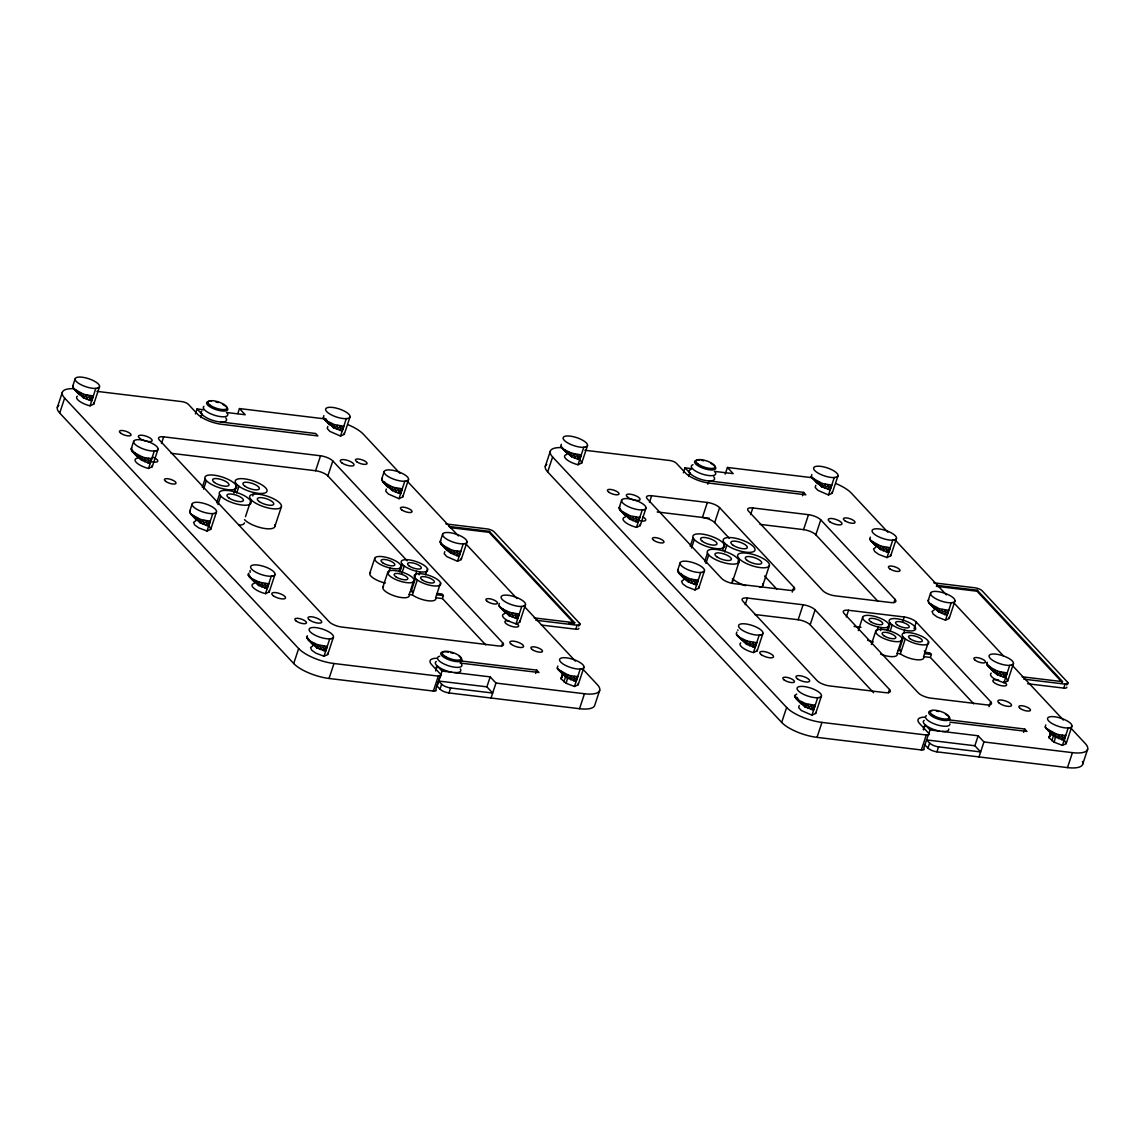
<?xml version="1.0" encoding="UTF-8"?>
<svg xmlns="http://www.w3.org/2000/svg" width="1145" height="1145" viewBox="0 0 1145 1145"><rect width="100%" height="100%" fill="white"/><g stroke="black" fill="none" stroke-linecap="round" stroke-linejoin="round"><path stroke-width="1.5" d="M75.169 378.823L72.693 386.294L73.795 388.885L83.828 394.352L83.456 397.701L89.396 400.206L91.7 400.836L93.346 395.855M133.65 441.426L131.188 448.897L132.29 451.488L142.309 456.955L141.937 460.304L147.877 462.809L150.181 463.439L151.827 458.458M192.145 504.029L189.669 511.5L190.771 514.091L200.79 519.558L200.418 522.907L206.372 525.412L208.662 526.042L210.322 521.061M248.837 573.173L248.293 575.305L250.97 578.182L259.271 582.161L258.899 585.51L267.157 588.644L268.803 583.664M323.878 415.592L323.319 417.739L326.01 420.601L334.311 424.595L333.939 427.929L342.183 431.078L343.829 426.097M307.332 635.776L306.774 637.908L309.451 640.785L317.752 644.764L317.394 648.113L325.638 651.247L327.284 646.267M384.147 471.654L381.671 479.14L382.773 481.73L392.792 487.197L392.42 490.532L398.374 493.051L400.664 493.681L402.31 488.7M442.628 534.257L440.152 541.742L441.254 544.333L451.273 549.8L450.901 553.135L456.855 555.654L459.145 556.284L460.805 551.303M499.32 603.415L498.776 605.548L501.453 608.41L509.754 612.403L509.382 615.738L517.64 618.887L519.286 613.906M561.351 444.26L560.807 446.393L563.483 449.269L571.784 453.248L571.412 456.597L579.656 459.746L581.317 454.751M583.95 667.32L578.182 684.767L574.475 686.47L566.217 683.322L568.249 675.006L558.23 669.539L557.257 668.15L557.815 666.018M621.62 500.322L619.144 507.793L620.246 510.384L630.265 515.851L629.893 519.2L635.847 521.705L638.151 522.349L639.797 517.354M680.101 562.925L677.625 570.396L678.727 572.987L688.76 578.454L688.388 581.803L694.328 584.308L696.632 584.952L698.278 579.957M736.807 632.069L736.249 634.201L738.94 637.078L747.241 641.057L746.869 644.406L755.113 647.555L756.759 642.56M811.834 474.502L811.29 476.635L812.249 478.023L822.267 483.491L821.895 486.825L830.139 489.974L831.8 484.993M796.763 694.07L794.601 695.602L794.744 696.804L797.421 699.681L805.722 703.66L805.35 707.009L813.594 710.158L815.24 705.163M870.314 537.105L869.771 539.238L870.73 540.626L880.748 546.093L880.376 549.428L888.634 552.577L890.28 547.596M930.584 593.153L928.123 600.638L929.225 603.229L939.243 608.696L938.871 612.031L944.811 614.55L947.115 615.18L948.761 610.199M987.291 662.311L986.747 664.443L987.706 665.832L997.724 671.299L997.352 674.634L1005.596 677.783L1007.242 672.802M1071.92 726.216L1066.152 743.663L1062.431 745.366L1054.187 742.218L1056.205 733.902L1046.187 728.435L1045.228 727.046L1045.771 724.914M57.322 407.448L62.274 392.492M436.431 658.26A18.921 6.283 18.3 0 0 431.679 664.701L440.739 674.391L435.787 689.347A5.238 1.746 18.3 0 1 433.368 691.065L329.044 678.47A27.823 9.246 18.3 0 1 293.721 663.528L59.697 413.03L64.65 398.088A27.652 9.189 18.3 0 1 74.382 388.742M77.316 396.213A12.795 4.251 18.3 0 0 87.75 405.201L90.054 405.831L95.822 388.384M90.054 405.831L93.761 404.128L99.529 386.681M137.271 458.2A12.795 4.251 18.3 0 0 146.231 467.804L148.535 468.434L154.303 450.987M148.535 468.434L152.256 466.731L158.024 449.284M161.488 443.487L163.692 436.846L320.557 455.782A9.661 3.206 18.3 0 1 332.809 460.963L502.712 642.832L501.61 646.152M195.423 413.917L197.069 408.937L203.581 409.767M200.719 417.353L201.821 414.032L197.069 408.937M200.862 417.596L201.964 414.275L201.262 413.059A13.354 4.437 18.3 0 1 201.749 411.141M202.293 487.312L205.098 478.839A16.703 5.553 18.3 0 1 216.004 475.461A16.703 5.553 18.3 0 1 235.255 484.135L236.514 485.952A16.703 5.553 18.3 0 1 227.554 489.616L223.576 488.915A16.703 5.553 18.3 0 1 206.358 480.657L205.098 478.839M203.552 489.13L206.358 480.657M237.816 413.56L239.462 408.565L326.282 419.056M195.752 520.803L193.591 522.349L194.693 524.94L198.772 527.888L207.016 531.037L212.784 513.59M216.691 502.727L219.496 494.254A16.703 5.553 18.3 0 1 224.935 490.375L228.456 490.575A16.703 5.553 18.3 0 1 247.406 497.617L249.653 499.549A16.703 5.553 18.3 0 1 241.953 505.031A16.703 5.553 18.3 0 1 220.742 496.057L219.496 494.254M217.951 504.53L220.742 496.057M207.016 531.037L210.737 529.333L216.505 511.887M233.895 492.794L236.7 484.321A16.703 5.553 18.3 0 1 244.4 478.839A16.703 5.553 18.3 0 1 265.597 487.799A16.703 5.553 18.3 0 1 257.897 493.28L253.932 492.579A16.703 5.553 18.3 0 1 238.933 486.239L236.7 484.321M234.267 492.722L235.942 487.641M236.7 493.023L238.933 486.239M245.488 516.667L251.098 499.721L249.839 497.918A16.703 5.553 18.3 0 1 255.292 494.039L258.799 494.239A16.703 5.553 18.3 0 1 279.995 503.213A16.703 5.553 18.3 0 1 272.295 508.695A16.703 5.553 18.3 0 1 251.098 499.721M252.802 495.971L253.932 492.579M274.843 526.528L281.441 506.591M254.247 583.406A12.795 4.251 18.3 0 0 263.207 593.01L265.497 593.64L271.279 576.193M265.497 593.64L269.218 591.936L274.986 574.489M171.077 453.291L315.605 470.738L320.557 455.782M327.799 426.441L327.255 428.573L329.932 431.436L340.537 436.059L346.305 418.612M407.191 560.821L327.871 475.919L332.809 460.963M340.537 436.059L344.244 434.356L350.026 416.909M293.721 663.528L298.659 648.571L64.65 398.088M312.728 646.009L310.567 647.555L311.669 650.145L315.734 653.094L323.992 656.242L329.76 638.795M323.992 656.242L327.699 654.539L333.467 637.092M329.044 678.47L333.997 663.513L438.32 676.108A5.238 1.746 18.3 0 0 440.739 674.391M369.763 573.33L374.716 558.388M386.28 489.044L385.736 491.176L388.413 494.053L399.018 498.662L404.786 481.215M399.018 498.662L402.739 496.959L408.507 479.512M382.816 587.299L387.754 572.343M388.785 572.572L390.259 568.092A13.912 4.623 18.3 0 1 375.116 560.177A13.912 4.623 18.3 0 1 383.403 556.785A13.912 4.623 18.3 0 1 399.991 564.099L401.036 565.616L399.061 571.598M399.934 571.87L402.396 564.399A13.912 4.623 18.3 0 1 408.822 559.833A13.912 4.623 18.3 0 1 426.484 567.305L427.529 568.807L425.554 574.79M401.795 573.473L404.271 566.002L402.396 564.399M409.137 594.527L410.125 591.536L413.359 591.936L411.499 590.319L415.449 578.354A13.912 4.623 18.3 0 1 418.941 573.616L421.861 573.788A13.912 4.623 18.3 0 1 439.537 581.259L440.582 582.776L435.63 597.733A13.912 4.623 18.3 0 1 428.173 600.781A13.912 4.623 18.3 0 1 412.372 594.913L409.137 594.527A13.912 4.623 18.3 0 1 394.896 596.058A13.912 4.623 18.3 0 1 383.561 586.283M410.626 590.047L413.588 581.073M414.776 577.266L416.766 571.283L420.072 571.87A13.912 4.623 18.3 0 0 427.529 568.807M412.372 594.913L417.31 579.971L415.449 578.354M419.084 574.862L420.072 571.87M485.738 644.907L442.428 598.549L443.416 595.557L441.97 593.997L437.175 593.425M444.775 551.647L444.217 553.779L446.893 556.656L457.499 561.265L463.267 543.818M457.499 561.265L461.22 559.561L466.988 542.115M435.844 669.038L436.932 665.717A13.354 4.437 18.3 0 1 436.245 661.495M435.63 670.97L437.275 665.989L442.027 671.07L490.189 676.881L495.971 683.064L584.48 693.755A27.823 9.246 18.3 0 0 597.318 684.624L582.69 668.966M433.368 691.065L438.32 676.108M599.708 690.249L594.77 705.206A27.823 9.246 18.3 0 1 579.527 708.712L448.954 692.94A7.056 2.347 18.3 0 1 440.009 689.161L437.089 686.027L438.735 681.046L486.897 686.843L492.679 693.04L450.615 687.959A7.056 2.347 18.3 0 1 441.655 684.18L438.735 681.046M439.279 679.386L442.027 671.07M450.099 527.616L488.572 532.253L489.344 531.352L574.747 622.765L534.157 617.899M574.633 622.579L574.303 623.581L489.273 532.554L489.602 531.552M440.009 689.161L441.655 684.18M448.954 692.94L450.615 687.959M545.292 466.344L550.23 451.388M923.586 729.866L925.232 724.885L929.998 729.966L923.757 748.243A5.238 1.746 18.3 0 1 921.339 749.961L817.015 737.366A27.823 9.246 18.3 0 1 781.677 722.423L547.668 471.926L552.62 456.984A27.652 9.189 18.3 0 1 562.338 447.638M486.897 686.843L490.189 676.881M491.033 698.021L495.971 683.064M525.469 604.717L519.701 622.164L517.068 623.782A7.242 2.404 18.3 0 1 516.223 627.088A7.242 2.404 18.3 0 1 506.491 623.953A7.242 2.404 18.3 0 1 507.335 620.647L515.994 623.868L521.762 606.421M566.746 454.493A12.795 4.251 18.3 0 0 575.72 464.097L578.01 464.727L583.778 447.28M578.01 464.727L581.732 463.024L587.5 445.577M535.66 673.446L536.762 670.126L461.435 661.023M574.046 623.753L574.375 622.751M541.385 625.056L575.792 629.206L577.109 625.227A5.568 1.846 18.3 0 0 579.671 623.395L494.196 531.895A5.568 1.846 18.3 0 0 487.126 528.904L445.834 523.923M566.217 683.322L561.193 678.985L562.696 672.802M561.193 678.985L562.839 674.004L561.164 671.342M578.797 626.057L579.671 623.395M563.87 681.862L565.515 676.867L562.295 672.487L567.877 678.341L576.121 681.49L577.767 676.509M574.475 686.47L580.243 669.023M625.242 517.096A12.795 4.251 18.3 0 0 634.201 526.7L636.491 527.33L642.273 509.883M579.527 708.712L584.48 693.755M636.491 527.33L640.212 525.627L645.98 508.18M649.458 502.383L651.648 495.742L707.367 502.469A9.661 3.206 18.3 0 1 719.618 507.65L793.886 587.142L792.24 592.122M683.379 472.813L685.025 467.833L691.537 468.663M688.689 476.248L689.791 472.928L685.025 467.833M688.832 476.492L689.934 473.171L689.218 471.955A13.354 4.437 18.3 0 1 690.893 469.436M707.825 484.235L708.927 480.914L803.604 492.393L805.851 494.812L709.514 483.176A18.921 6.283 18.3 0 1 685.483 473.014L676.394 463.281A5.152 1.717 18.3 0 0 669.854 460.519L584.852 450.257M690.263 546.208L693.068 537.735A16.703 5.553 18.3 0 1 703.96 534.357A16.703 5.553 18.3 0 1 723.211 543.031L724.47 544.848A16.703 5.553 18.3 0 1 715.51 548.512L711.546 547.811A16.703 5.553 18.3 0 1 694.314 539.553L693.068 537.735M691.508 548.026L694.314 539.553M707.367 502.469L702.415 517.425A9.661 3.206 18.3 0 1 714.68 522.607L729.279 538.25M725.229 474.116L727.433 467.461L812.463 477.737M714.68 522.607L719.618 507.65M683.722 579.713L681.561 581.245L682.663 583.836L686.728 586.784L694.986 589.933L700.754 572.486M704.662 561.622L707.453 553.149A16.703 5.553 18.3 0 1 712.906 549.271L716.412 549.486A16.703 5.553 18.3 0 1 735.376 556.513L737.609 558.445A16.703 5.553 18.3 0 1 729.909 563.927A16.703 5.553 18.3 0 1 708.712 554.953L707.453 553.149M705.907 563.426L708.712 554.953M694.986 589.933L698.693 588.229L704.461 570.783M722.982 548.298L724.656 543.217A16.703 5.553 18.3 0 1 732.371 537.735A16.703 5.553 18.3 0 1 753.567 546.695A16.703 5.553 18.3 0 1 745.867 552.176L741.888 551.475A16.703 5.553 18.3 0 1 726.903 545.135L724.656 543.217M722.796 549.929L723.912 546.537M724.656 551.919L726.903 545.135M750.619 514.592L752.809 507.951L808.513 514.678A9.661 3.206 18.3 0 1 820.779 519.859L895.032 599.35L893.944 602.671M737.938 562.009L739.055 558.617L737.809 556.813A16.703 5.553 18.3 0 1 743.248 552.935L746.769 553.135A16.703 5.553 18.3 0 1 767.966 562.109A16.703 5.553 18.3 0 1 760.251 567.591A16.703 5.553 18.3 0 1 739.055 558.617M732.456 581.76L739.055 561.823M745.18 604.703L747.384 598.048L803.089 604.775A9.461 3.149 18.3 0 1 815.111 609.856L889.522 689.519L888.42 692.839M762.799 585.424L769.397 565.487M802.502 495.728L803.604 492.393M740.729 642.917A12.795 4.251 18.3 0 0 751.163 651.906L753.467 652.535L759.235 635.089M753.467 652.535L757.188 650.832L762.956 633.385M760.051 524.381L803.575 529.634L808.513 514.678M815.77 485.337L815.211 487.469L817.888 490.346L828.493 494.955L834.261 477.508M877.914 601.268L815.827 534.815L820.779 519.859M828.493 494.955L832.215 493.252L837.983 475.805M754.627 614.479L798.151 619.731L803.089 604.775M873.592 692.725L810.159 624.812L815.111 609.856M781.677 722.423L786.629 707.467L552.62 456.984M799.224 705.52L798.666 707.653L801.343 710.515L811.948 715.138L817.716 697.691M846.341 616.912L848.545 610.271L904.249 616.983A9.461 3.149 18.3 0 1 916.258 622.064L990.683 701.728L989.037 706.708M811.948 715.138L815.669 713.435L821.437 695.988M817.015 737.366L821.953 722.409L926.291 735.004A5.238 1.746 18.3 0 0 928.709 733.287L919.65 723.597A18.921 6.283 18.3 0 1 924.401 717.156M858.278 630.566L862.672 617.284M875.725 547.339L873.563 548.87L874.665 551.461L878.73 554.409L886.989 557.558L892.756 540.111M886.989 557.558L890.696 555.855L896.463 538.408M871.331 644.535L875.725 631.239M877.242 629.979L878.229 626.988A13.912 4.623 18.3 0 1 863.072 619.073A13.912 4.623 18.3 0 1 871.359 615.681A13.912 4.623 18.3 0 1 887.962 622.994L889.007 624.512L887.017 630.494M880.548 630.551L881.535 627.56A13.912 4.623 18.3 0 0 889.007 624.512M887.89 630.766L890.366 623.295A13.912 4.623 18.3 0 1 896.778 618.729A13.912 4.623 18.3 0 1 914.454 626.2L915.499 627.703A13.912 4.623 18.3 0 1 908.028 630.766L904.722 630.179A13.912 4.623 18.3 0 1 892.227 624.898L890.366 623.295M890.252 630.881L892.227 624.898M902.603 621.978L904.249 616.983M903.734 633.171L904.722 630.179M880.577 654.139A13.912 4.623 18.3 0 0 897.107 653.423L902.045 638.481L901 636.963A13.912 4.623 18.3 0 0 883.339 629.492L880.405 629.321A13.912 4.623 18.3 0 0 884.427 638.738A13.912 4.623 18.3 0 0 902.045 638.481M897.107 653.423L900.328 653.824A13.912 4.623 18.3 0 0 916.129 659.677A13.912 4.623 18.3 0 0 923.6 656.629L928.538 641.672L927.493 640.169A13.912 4.623 18.3 0 0 909.831 632.684L906.912 632.512A13.912 4.623 18.3 0 0 903.405 637.25L899.455 649.215L901.315 650.832L898.095 650.432M900.328 653.824L905.28 638.867L903.405 637.25M914.068 628.719L916.258 622.064M973.708 703.803L930.398 657.445L931.386 654.453L929.926 652.893L925.131 652.321M934.206 609.942L932.044 611.473L933.146 614.063L937.211 617.012L945.469 620.161L951.237 602.714M945.469 620.161L949.176 618.457L954.959 601.01M923.256 729.594L924.902 724.613A13.354 4.437 18.3 0 1 924.201 720.391M921.339 749.961L926.291 735.004M936.309 586.297L976.542 591.149L977.315 590.247L1062.703 681.676L1022.113 676.795M1062.274 682.477L977.229 591.45L977.558 590.448M1082.426 761.482A27.823 9.246 18.3 0 1 1067.498 767.608L936.925 751.85A7.056 2.347 18.3 0 1 927.98 748.057L929.625 743.076L926.691 739.942L974.853 745.753L980.635 751.936L938.571 746.855A7.056 2.347 18.3 0 1 929.625 743.076M936.925 751.85L938.571 746.855M974.853 745.753L978.159 735.777L929.998 729.966M978.989 756.917L983.941 741.96L978.159 735.777M1003.707 681.862A7.242 2.404 18.3 0 1 1005.038 685.927A7.242 2.404 18.3 0 1 994.862 683.121A7.242 2.404 18.3 0 1 995.291 679.543L1003.95 682.764L1009.718 665.317M1003.95 682.764L1007.672 681.06L1013.439 663.613M1023.616 732.342L1024.718 729.021L949.405 719.919M1027.623 683.751L1063.748 688.102L1065.065 684.123A5.568 1.846 18.3 0 0 1067.641 682.291L982.152 590.791A5.568 1.846 18.3 0 0 975.096 587.814L933.805 582.819M1049.149 737.881L1050.666 731.698L1049.149 737.881L1054.187 742.218M1066.754 684.953L1067.641 682.291M1051.826 740.758L1053.486 735.763L1050.251 731.383L1055.833 737.237L1064.077 740.386L1065.737 735.405M1062.431 745.366L1068.199 727.919M1067.498 767.608L1072.436 752.651A27.823 9.246 18.3 0 0 1085.274 743.52L1070.661 727.862M1082.726 764.101L1087.678 749.145M72.693 386.294L73.394 385.364M131.875 447.967L131.188 448.897L137.858 457.356L141.937 460.304L145.501 457.828L151.226 458.53L147.877 462.809L148.535 458.372L144.771 461.664L145.501 457.828L142.309 456.955M189.669 511.5L190.356 510.57M381.671 479.14L382.358 478.195M440.839 540.798L440.152 541.742L446.836 550.187L450.901 553.135L454.465 550.673L460.204 551.36L456.855 555.654L457.513 551.203L453.735 554.495L454.465 550.673L451.273 549.8M619.831 506.863L619.144 507.793L621.048 510.155M561.05 677.783L561.737 676.852M678.327 569.466L677.625 570.396L684.309 578.855L688.388 581.803L691.938 579.327L697.677 580.028L694.328 584.308L694.986 579.871L691.208 583.163L691.938 579.327L688.76 578.454M928.123 600.638L928.81 599.708M1049.006 736.679L1051.167 735.147M563.798 675.393L558.23 669.539L567.877 678.341L571.427 675.879L577.166 676.566L573.817 680.86L574.475 676.409L570.697 679.701L571.427 675.879L568.249 675.006M1051.768 734.288L1046.187 728.435L1055.833 737.237L1059.397 734.775L1065.136 735.462L1061.787 739.756L1062.446 735.305L1058.667 738.597L1059.397 734.775L1056.205 733.902M515.994 623.868L517.068 623.782M508.852 620.733L507.736 620.719A12.795 4.251 18.3 0 1 504.73 613.648M96.881 391.361L181.883 401.623A5.152 1.717 18.3 0 1 188.424 404.385L197.512 414.118A18.921 6.283 18.3 0 0 221.543 424.28L317.881 435.916L315.634 433.497L220.956 422.018M226.452 412.486L245.23 414.748L239.462 408.565M714.423 471.382L733.201 473.644L727.433 467.461M657.158 511.958L709.413 518.27M448.683 526.399L488.901 531.266M936.639 585.31L976.871 590.162M854.041 626.472L860.997 627.317M436.617 594.742L443.416 595.557M924.587 653.638L931.386 654.453M435.63 597.733L442.428 598.549M923.6 656.629L930.398 657.445M568.807 623.123L572.3 623.538M535.817 620.232L577.109 625.227M1023.773 679.142L1065.065 684.123M460.204 663.069L539.009 672.53L536.762 670.126M949.921 722.166L1026.965 731.426L1024.718 729.021M983.941 741.96L1072.436 752.651M878.229 626.988L881.535 627.56M390.259 568.092L393.579 568.664A13.912 4.623 18.3 0 0 401.036 565.616M822.267 483.491L831.198 485.051L827.849 489.344L828.508 484.893L824.729 488.185L825.459 484.364L821.895 486.825L812.249 478.023L817.831 483.877M571.784 453.248L580.715 454.823L577.366 459.102L578.025 454.665L574.246 457.957L574.976 454.121L571.412 456.597L561.766 447.781L567.347 453.649M880.748 546.093L889.679 547.653L886.33 551.947L886.989 547.496L883.21 550.788L883.94 546.966L880.376 549.428L870.73 540.626L876.311 546.48M334.311 424.595L343.228 426.155L339.879 430.448L340.537 425.997L336.773 429.289L337.489 425.468L333.939 427.929L324.293 419.127L329.86 424.981M630.265 515.851L639.196 517.425L635.847 521.705L636.505 517.268L632.727 520.56L633.457 516.724L629.893 519.2L620.246 510.384L625.828 516.252M939.243 608.696L948.16 610.256L944.811 614.55L945.469 610.099L941.705 613.391L942.421 609.569L938.871 612.031L929.225 603.229L934.792 609.083M83.828 394.352L92.745 395.927L89.396 400.206L90.054 395.769L86.276 399.047L87.006 395.225L83.456 397.701L73.795 388.885L79.377 394.753M392.792 487.197L401.709 488.758L398.374 493.051L399.018 488.6L395.254 491.892L395.984 488.071L392.42 490.532L382.773 481.73L388.341 487.584M997.724 671.299L1006.641 672.859L1003.306 677.153L1003.95 672.702L1000.186 675.994L1000.916 672.172L997.352 674.634L993.273 671.686L989.81 666.304M747.241 641.057L756.158 642.631L752.809 646.911L753.467 642.474L749.703 645.766L750.433 641.93L746.869 644.406L737.366 635.375M200.79 519.558L209.721 521.132L206.372 525.412L207.016 520.975L203.252 524.267L203.982 520.431L200.418 522.907L190.771 514.091L196.353 519.959M509.754 612.403L518.685 613.963L515.336 618.257L515.994 613.806L512.216 617.098L512.946 613.276L509.382 615.738L499.735 606.936L505.317 612.79M805.722 703.66L814.639 705.234L811.304 709.514L811.948 705.077L808.184 708.369L808.914 704.533L805.35 707.009L795.703 698.192L801.285 704.06M259.271 582.161L268.202 583.735L264.853 588.015L265.511 583.578L261.733 586.87L262.463 583.034L258.899 585.51L249.252 576.694L254.834 582.562M317.752 644.764L326.683 646.338L323.334 650.618L323.992 646.181L320.214 649.473L320.943 645.637L317.394 648.113L307.733 639.296L313.315 645.165M924.902 744.923L927.98 748.057M924.902 724.613L926.577 725.944A13.354 4.437 18.3 0 0 939.644 731.082M436.932 665.717L438.607 667.048A13.354 4.437 18.3 0 0 451.674 672.187M986.604 663.241L992.314 670.297L987.706 665.832L997.352 674.634L994.604 670.14M681.246 573.545L683.35 577.466L678.727 572.987L684.309 578.855M741.831 640.069L737.223 635.589L746.869 644.406L744.121 639.898M445.734 547.596L445.877 548.798L441.254 544.333L446.836 550.187M811.29 476.635L821.895 486.825L819.147 482.331M869.771 539.238L875.352 545.092L875.209 543.889M872.447 542.1L880.376 549.428L877.643 544.934M928.251 601.841L938.871 612.031L936.123 607.537M986.747 664.443L992.314 670.297M1045.228 727.046L1053.486 735.763M560.807 446.393L571.412 456.597L568.664 452.089M619.288 508.995L629.893 519.2L627.159 514.692M677.768 571.598L688.388 581.803L685.64 577.295M794.744 696.804L805.35 707.009L802.602 702.5M323.319 417.739L333.939 427.929L331.191 423.435M381.815 480.342L392.42 490.532L389.672 486.038M440.295 542.945L450.901 553.135L448.153 548.641M498.776 605.548L504.358 611.401L504.215 610.199M501.453 608.41L509.382 615.738L506.648 611.244M557.257 668.15L565.515 676.867M72.836 387.497L83.456 397.701L80.708 393.193M131.332 450.099L141.937 460.304L139.189 455.796M137.858 457.356L132.29 451.488L136.899 455.968L135.225 453.291M189.812 512.702L200.418 522.907L197.67 518.399M248.293 575.305L258.899 585.51L256.151 581.002M306.774 637.908L317.394 648.113L314.646 643.604M887.89 532.239L851.336 493.109A27.823 9.246 18.3 0 0 836.337 483.748M895.204 540.054L946.385 594.842M953.685 602.656L1003.65 656.128M1012.18 665.259L1063.347 720.048M924.301 650.918L926.62 653.409M764.588 576.035L776.768 589.06M399.934 473.329L363.38 434.213A27.823 9.246 18.3 0 0 348.366 424.838M407.248 481.158L458.415 535.932M465.729 543.76L516.896 598.534M524.21 606.363L575.391 661.137M1047.947 729.365L1050.795 732.9M930.971 604.159L933.833 607.694L932.159 605.032M872.49 541.556L875.352 545.092L873.678 542.429M814.009 478.953L816.872 482.489L816.728 481.286M794.601 695.602L799.367 701.484M622.966 512.502L624.869 514.864M564.471 449.899L566.374 452.261M559.977 670.469L562.839 674.004M501.496 607.866L504.358 611.401L502.684 608.739M383.575 481.487L387.382 486.196L387.239 484.993M325.094 418.884L328.901 423.593L328.758 422.39M306.631 636.706L312.356 643.776L312.213 642.574M248.15 574.103L250.054 576.465M251.957 578.812L253.875 581.173M193.476 516.209L195.38 518.57M75.556 389.83L78.418 393.365L78.275 392.162M1065.05 741.073L1066.152 743.663M1006.569 678.47L1007.672 681.06M580.63 460.433L581.732 463.024M209.635 526.743L210.737 529.333M815.183 479.827L816.872 482.489M796.963 697.334L799.482 701.341M681.676 574.804L683.35 577.466M444.188 546.136L445.877 548.798M384.877 482.202L387.382 486.196M326.382 419.6L328.901 423.593M76.744 390.688L78.418 393.365M1053.085 732.743L1055.833 737.237M565.129 673.847L567.877 678.341M949.048 617.255L949.176 618.457M890.552 554.652L890.696 555.855M832.072 492.049L832.215 493.252M815.555 712.519L815.669 713.435M757.074 649.916L757.188 650.832M698.55 587.027L698.693 588.229M640.069 524.424L640.212 525.627M578.053 683.565L578.182 684.767M519.558 620.962L519.701 622.164M461.077 558.359L461.22 559.561M402.596 495.756L402.739 496.959M344.115 433.153L344.244 434.356M327.556 653.337L327.699 654.539M269.075 590.734L269.218 591.936M152.113 465.528L152.256 466.731M93.618 402.925L93.761 404.128M59.697 413.03A27.652 9.189 18.3 0 1 58.81 405.43M333.997 663.513A27.823 9.246 18.3 0 1 298.659 648.571M460.304 668.923A13.354 4.437 18.3 0 1 454.307 672.544M460.376 662.611A12.795 4.251 18.3 0 1 457.227 667.392A12.795 4.251 18.3 0 1 441.283 662.468A12.795 4.251 18.3 0 1 439.694 656.228M459.245 656.4A11.135 3.693 18.3 0 1 457.241 661.638A11.135 3.693 18.3 0 1 441.727 655.541A11.135 3.693 18.3 0 1 448.353 652.12M450.686 652.65A11.135 3.693 18.3 0 1 453.076 653.38M225.823 417.925A13.354 4.437 18.3 0 1 218.423 421.746A13.354 4.437 18.3 0 1 201.964 414.275M226.982 412.858A12.795 4.251 18.3 0 1 215.861 415.649A12.795 4.251 18.3 0 1 203.91 406.361M222.617 404.371A11.135 3.693 18.3 0 1 225.422 410.969A11.135 3.693 18.3 0 1 209.32 406.432A11.135 3.693 18.3 0 1 211.31 401.194M215.732 401.866A11.135 3.693 18.3 0 1 218.108 402.539M578.84 628.261A5.568 1.846 18.3 0 1 575.792 629.206M250.411 572.214A6.126 2.032 18.3 0 1 250.211 570.525M502.712 642.832A9.461 3.149 18.3 0 1 498.347 645.937L341.482 627.002A9.661 3.206 18.3 0 1 329.23 621.821L159.327 439.952A9.461 3.149 18.3 0 1 163.692 436.846M315.605 470.738A9.661 3.206 18.3 0 1 327.871 475.919M385.321 583.048A13.912 4.623 18.3 0 1 370.508 572.314M440.582 582.776A13.912 4.623 18.3 0 1 433.111 585.839A13.912 4.623 18.3 0 1 417.31 579.971M416.766 571.283A13.912 4.623 18.3 0 1 404.271 566.002M274.657 524.954A16.703 5.553 18.3 0 1 263.751 528.346A16.703 5.553 18.3 0 1 244.5 519.658M244.5 522.864A16.703 5.553 18.3 0 1 238.861 525.169M153.244 457.27A7.242 2.404 18.3 0 1 157.781 461.163A7.242 2.404 18.3 0 1 152.099 461.764M713.793 476.821A13.354 4.437 18.3 0 1 706.379 480.657A13.354 4.437 18.3 0 1 689.934 473.171M714.938 471.754A12.795 4.251 18.3 0 1 702.443 474.13A12.795 4.251 18.3 0 1 692.997 464.684M710.587 463.267A11.135 3.693 18.3 0 1 713.392 469.865A11.135 3.693 18.3 0 1 697.276 465.328A11.135 3.693 18.3 0 1 699.266 460.09M701.384 460.304A11.135 3.693 18.3 0 1 703.703 460.762M737.91 630.451A6.126 2.032 18.3 0 1 737.838 629.879M798.151 619.731A9.461 3.149 18.3 0 1 810.159 624.812M747.384 598.048A9.661 3.206 18.3 0 0 742.933 601.225L817.187 680.717A9.661 3.206 18.3 0 0 829.452 685.898L885.157 692.625A9.461 3.149 18.3 0 0 889.522 689.519M848.545 610.271A9.661 3.206 18.3 0 0 844.08 613.434L918.347 692.925A9.661 3.206 18.3 0 0 930.599 698.106L986.317 704.833A9.461 3.149 18.3 0 0 990.683 701.728M803.575 529.634A9.661 3.206 18.3 0 1 815.827 534.815M752.809 507.951A9.461 3.149 18.3 0 0 748.444 511.056L822.869 590.72A9.461 3.149 18.3 0 0 834.877 595.801L890.581 602.528A9.661 3.206 18.3 0 0 895.032 599.35M793.886 587.142A9.661 3.206 18.3 0 1 789.42 590.305L733.716 583.592A9.461 3.149 18.3 0 1 721.708 578.511L647.283 498.848A9.461 3.149 18.3 0 1 651.648 495.742M821.953 722.409A27.823 9.246 18.3 0 1 786.629 707.467M547.668 471.926A27.652 9.189 18.3 0 1 546.78 464.326M948.761 728.979A13.354 4.437 18.3 0 1 942.278 731.44M949.878 723.855A12.795 4.251 18.3 0 1 935.708 724.413A12.795 4.251 18.3 0 1 926.348 715.625M945.412 714.208A11.135 3.693 18.3 0 1 947.559 720.448A11.135 3.693 18.3 0 1 932.001 716.283A11.135 3.693 18.3 0 1 932.187 710.659M936.309 711.016A11.135 3.693 18.3 0 1 938.657 711.546M1066.811 687.157A5.568 1.846 18.3 0 1 1063.748 688.102M991.212 673.145A12.795 4.251 18.3 0 0 995.706 679.615L996.823 679.629A7.242 2.404 18.3 0 1 998.54 679.944M873.277 641.944A13.912 4.623 18.3 0 1 867.538 640.169M928.538 641.672A13.912 4.623 18.3 0 1 921.081 644.735A13.912 4.623 18.3 0 1 905.28 638.867M762.627 583.864A16.703 5.553 18.3 0 1 759.979 587.428M745.538 585.682A16.703 5.553 18.3 0 1 732.471 578.554M732.27 580.2A16.703 5.553 18.3 0 1 731.555 582.977M642.817 516.925A7.242 2.404 18.3 0 1 645.608 520.345A7.242 2.404 18.3 0 1 640.055 520.66M97.368 388.212L95.221 388.441A12.795 4.251 18.3 0 1 76.271 381.414A12.795 4.251 18.3 0 1 85.231 377.75L88.408 378.623A12.795 4.251 18.3 0 1 97.368 388.212M347.865 418.455L345.704 418.684A12.795 4.251 18.3 0 1 326.754 411.642A12.795 4.251 18.3 0 1 335.714 407.978L338.891 408.851A12.795 4.251 18.3 0 1 347.865 418.455M155.863 450.815L153.702 451.044A12.795 4.251 18.3 0 1 134.752 444.017A12.795 4.251 18.3 0 1 143.712 440.353L146.903 441.226A12.795 4.251 18.3 0 1 155.863 450.815M585.338 447.108L583.177 447.337A12.795 4.251 18.3 0 1 564.242 440.31A12.795 4.251 18.3 0 1 573.187 436.646L576.379 437.519A12.795 4.251 18.3 0 1 585.338 447.108M406.346 481.057L404.185 481.286A12.795 4.251 18.3 0 1 385.25 474.245A12.795 4.251 18.3 0 1 394.195 470.581L397.387 471.454A12.795 4.251 18.3 0 1 406.346 481.057M214.344 513.418L212.183 513.647A12.795 4.251 18.3 0 1 193.247 506.62A12.795 4.251 18.3 0 1 202.193 502.956L205.384 503.829A12.795 4.251 18.3 0 1 214.344 513.418M835.821 477.35L833.66 477.579A12.795 4.251 18.3 0 1 814.725 470.538A12.795 4.251 18.3 0 1 823.67 466.874L826.862 467.747A12.795 4.251 18.3 0 1 835.821 477.35M643.819 509.711L641.672 509.94A12.795 4.251 18.3 0 1 622.723 502.913A12.795 4.251 18.3 0 1 631.668 499.249L634.86 500.122A12.795 4.251 18.3 0 1 643.819 509.711M464.827 543.66L462.666 543.889A12.795 4.251 18.3 0 1 443.73 536.848A12.795 4.251 18.3 0 1 452.676 533.184L455.867 534.057A12.795 4.251 18.3 0 1 464.827 543.66M272.825 576.021L270.678 576.25A12.795 4.251 18.3 0 1 251.728 569.222A12.795 4.251 18.3 0 1 260.674 565.558L263.865 566.431A12.795 4.251 18.3 0 1 272.825 576.021M894.302 539.953L892.155 540.182A12.795 4.251 18.3 0 1 873.206 533.141A12.795 4.251 18.3 0 1 882.151 529.477L885.343 530.35A12.795 4.251 18.3 0 1 894.302 539.953M702.3 572.314L700.153 572.543A12.795 4.251 18.3 0 1 681.203 565.515A12.795 4.251 18.3 0 1 690.149 561.851L693.34 562.725A12.795 4.251 18.3 0 1 702.3 572.314M523.308 606.263L521.161 606.492A12.795 4.251 18.3 0 1 502.211 599.45A12.795 4.251 18.3 0 1 511.157 595.786L514.348 596.659A12.795 4.251 18.3 0 1 523.308 606.263M331.306 638.624L329.159 638.853A12.795 4.251 18.3 0 1 310.209 631.825A12.795 4.251 18.3 0 1 319.154 628.161L322.346 629.034A12.795 4.251 18.3 0 1 331.306 638.624M952.783 602.556L950.636 602.785A12.795 4.251 18.3 0 1 931.687 595.743A12.795 4.251 18.3 0 1 940.646 592.079L943.823 592.953A12.795 4.251 18.3 0 1 952.783 602.556M760.795 634.917L758.634 635.146A12.795 4.251 18.3 0 1 739.684 628.118A12.795 4.251 18.3 0 1 748.644 624.454L751.836 625.327A12.795 4.251 18.3 0 1 760.795 634.917M581.789 668.866L579.642 669.095A12.795 4.251 18.3 0 1 560.692 662.053A12.795 4.251 18.3 0 1 569.652 658.389L572.829 659.262A12.795 4.251 18.3 0 1 581.789 668.866M1011.278 665.159L1009.117 665.388A12.795 4.251 18.3 0 1 990.182 658.346A12.795 4.251 18.3 0 1 999.127 654.682L1002.319 655.555A12.795 4.251 18.3 0 1 1011.278 665.159M819.276 697.52L817.115 697.749A12.795 4.251 18.3 0 1 798.179 690.721A12.795 4.251 18.3 0 1 807.125 687.057L810.316 687.93A12.795 4.251 18.3 0 1 819.276 697.52M1069.759 727.762L1067.598 727.991A12.795 4.251 18.3 0 1 1048.663 720.949A12.795 4.251 18.3 0 1 1057.608 717.285L1060.8 718.158A12.795 4.251 18.3 0 1 1069.759 727.762M395.368 570.596L392.449 570.425A13.912 4.623 18.3 0 0 396.456 579.842A13.912 4.623 18.3 0 0 414.089 579.57L413.044 578.068A13.912 4.623 18.3 0 0 395.368 570.596M445.634 656.643A10.019 3.335 18.3 0 0 461.134 659.019A10.019 3.335 18.3 0 0 448.296 651.462A10.019 3.335 18.3 0 0 445.634 656.643M210.437 405.402A10.019 3.335 18.3 0 0 226.638 408.851A10.019 3.335 18.3 0 0 215.503 401.136A10.019 3.335 18.3 0 0 210.437 405.402M487.255 601.411A6.126 2.032 18.3 0 0 497.231 603.673A6.126 2.032 18.3 0 0 490.718 598.949A6.126 2.032 18.3 0 0 487.255 601.411M165.753 481.43A6.126 2.032 18.3 0 0 175.729 483.677A6.126 2.032 18.3 0 0 169.202 478.968A6.126 2.032 18.3 0 0 165.753 481.43M401.781 509.911A6.126 2.032 18.3 0 0 411.756 512.173A6.126 2.032 18.3 0 0 405.244 507.45A6.126 2.032 18.3 0 0 401.781 509.911M296.212 621.077A6.126 2.032 18.3 0 0 306.187 623.338A6.126 2.032 18.3 0 0 299.675 618.615A6.126 2.032 18.3 0 0 296.212 621.077M120.769 433.268A6.126 2.032 18.3 0 0 130.73 435.529A6.126 2.032 18.3 0 0 124.218 430.806A6.126 2.032 18.3 0 0 120.769 433.268M532.253 649.573A6.126 2.032 18.3 0 0 542.229 651.82A6.126 2.032 18.3 0 0 535.703 647.111A6.126 2.032 18.3 0 0 532.253 649.573M356.796 461.764A6.126 2.032 18.3 0 0 366.772 464.011A6.126 2.032 18.3 0 0 360.26 459.302A6.126 2.032 18.3 0 0 356.796 461.764M139.976 438.506A7.242 2.404 18.3 0 0 151.755 441.168A7.242 2.404 18.3 0 0 144.07 435.587A7.242 2.404 18.3 0 0 139.976 438.506M273.383 595.815A7.242 2.404 18.3 0 0 285.177 598.477A7.242 2.404 18.3 0 0 277.476 592.91A7.242 2.404 18.3 0 0 273.383 595.815M422.204 579.9A7.242 2.404 18.3 0 0 433.984 582.562A7.242 2.404 18.3 0 0 426.283 576.98A7.242 2.404 18.3 0 0 422.204 579.9M395.712 576.694A7.242 2.404 18.3 0 0 407.491 579.356A7.242 2.404 18.3 0 0 399.791 573.788A7.242 2.404 18.3 0 0 395.712 576.694M382.659 562.725A7.242 2.404 18.3 0 0 394.452 565.401A7.242 2.404 18.3 0 0 386.752 559.819A7.242 2.404 18.3 0 0 382.659 562.725M409.151 565.931A7.242 2.404 18.3 0 0 420.945 568.593A7.242 2.404 18.3 0 0 413.245 563.025A7.242 2.404 18.3 0 0 409.151 565.931M341.854 462.866A7.242 2.404 18.3 0 0 353.648 465.543A7.242 2.404 18.3 0 0 345.947 459.961A7.242 2.404 18.3 0 0 341.854 462.866M228.885 497.903A8.63 2.862 18.3 0 0 242.94 501.081A8.63 2.862 18.3 0 0 233.766 494.44A8.63 2.862 18.3 0 0 228.885 497.903M244.844 486.153A8.63 2.862 18.3 0 0 258.899 489.33A8.63 2.862 18.3 0 0 249.71 482.689A8.63 2.862 18.3 0 0 244.844 486.153M214.487 482.489A8.63 2.862 18.3 0 0 228.542 485.666A8.63 2.862 18.3 0 0 219.368 479.025A8.63 2.862 18.3 0 0 214.487 482.489M259.242 501.567A8.63 2.862 18.3 0 0 273.297 504.745A8.63 2.862 18.3 0 0 264.109 498.089A8.63 2.862 18.3 0 0 259.242 501.567M309.551 620.017A7.242 2.404 18.3 0 0 321.344 622.694A7.242 2.404 18.3 0 0 313.644 617.112A7.242 2.404 18.3 0 0 309.551 620.017M511.429 644.392A7.242 2.404 18.3 0 0 523.222 647.054A7.242 2.404 18.3 0 0 515.522 641.486A7.242 2.404 18.3 0 0 511.429 644.392M698.393 464.297A10.019 3.335 18.3 0 0 714.594 467.747A10.019 3.335 18.3 0 0 703.474 460.032A10.019 3.335 18.3 0 0 698.393 464.297M844.752 520.66A6.126 2.032 18.3 0 0 854.728 522.907A6.126 2.032 18.3 0 0 848.216 518.198A6.126 2.032 18.3 0 0 844.752 520.66M784.182 679.973A6.126 2.032 18.3 0 0 794.158 682.234A6.126 2.032 18.3 0 0 787.631 677.511A6.126 2.032 18.3 0 0 784.182 679.973M608.725 492.164A6.126 2.032 18.3 0 0 618.701 494.425A6.126 2.032 18.3 0 0 612.189 489.702A6.126 2.032 18.3 0 0 608.725 492.164M975.225 660.307A6.126 2.032 18.3 0 0 985.201 662.569A6.126 2.032 18.3 0 0 978.689 657.845A6.126 2.032 18.3 0 0 975.225 660.307M653.709 540.325A6.126 2.032 18.3 0 0 663.685 542.587A6.126 2.032 18.3 0 0 657.173 537.864A6.126 2.032 18.3 0 0 653.709 540.325M1020.209 708.469A6.126 2.032 18.3 0 0 1030.185 710.716A6.126 2.032 18.3 0 0 1023.673 706.007A6.126 2.032 18.3 0 0 1020.209 708.469M889.751 568.807A6.126 2.032 18.3 0 0 899.727 571.069A6.126 2.032 18.3 0 0 893.2 566.346A6.126 2.032 18.3 0 0 889.751 568.807M933.604 715.539A10.019 3.335 18.3 0 0 949.105 717.915A10.019 3.335 18.3 0 0 936.266 710.358A10.019 3.335 18.3 0 0 933.604 715.539M761.353 654.711A7.242 2.404 18.3 0 0 773.147 657.373A7.242 2.404 18.3 0 0 765.447 651.806A7.242 2.404 18.3 0 0 761.353 654.711M627.932 497.402A7.242 2.404 18.3 0 0 639.726 500.064A7.242 2.404 18.3 0 0 632.026 494.497A7.242 2.404 18.3 0 0 627.932 497.402M910.16 638.795A7.242 2.404 18.3 0 0 921.954 641.458A7.242 2.404 18.3 0 0 914.254 635.876A7.242 2.404 18.3 0 0 910.16 638.795M883.668 635.589A7.242 2.404 18.3 0 0 895.462 638.266A7.242 2.404 18.3 0 0 887.761 632.684A7.242 2.404 18.3 0 0 883.668 635.589M870.615 621.62A7.242 2.404 18.3 0 0 882.409 624.297A7.242 2.404 18.3 0 0 874.708 618.715A7.242 2.404 18.3 0 0 870.615 621.62M897.122 624.827A7.242 2.404 18.3 0 0 908.901 627.489A7.242 2.404 18.3 0 0 901.201 621.921A7.242 2.404 18.3 0 0 897.122 624.827M829.824 521.762A7.242 2.404 18.3 0 0 841.604 524.439A7.242 2.404 18.3 0 0 833.903 518.857A7.242 2.404 18.3 0 0 829.824 521.762M716.856 556.799A8.63 2.862 18.3 0 0 730.911 559.977A8.63 2.862 18.3 0 0 721.722 553.336A8.63 2.862 18.3 0 0 716.856 556.799M702.457 541.385A8.63 2.862 18.3 0 0 716.512 544.562A8.63 2.862 18.3 0 0 707.338 537.921A8.63 2.862 18.3 0 0 702.457 541.385M732.8 545.049A8.63 2.862 18.3 0 0 746.855 548.226A8.63 2.862 18.3 0 0 737.681 541.585A8.63 2.862 18.3 0 0 732.8 545.049M797.521 678.913A7.242 2.404 18.3 0 0 809.3 681.59A7.242 2.404 18.3 0 0 801.6 676.008A7.242 2.404 18.3 0 0 797.521 678.913M999.399 703.288A7.242 2.404 18.3 0 0 1011.178 705.95A7.242 2.404 18.3 0 0 1003.478 700.382A7.242 2.404 18.3 0 0 999.399 703.288M747.198 560.463A8.63 2.862 18.3 0 0 761.253 563.641A8.63 2.862 18.3 0 0 752.079 557A8.63 2.862 18.3 0 0 747.198 560.463"/></g></svg>
